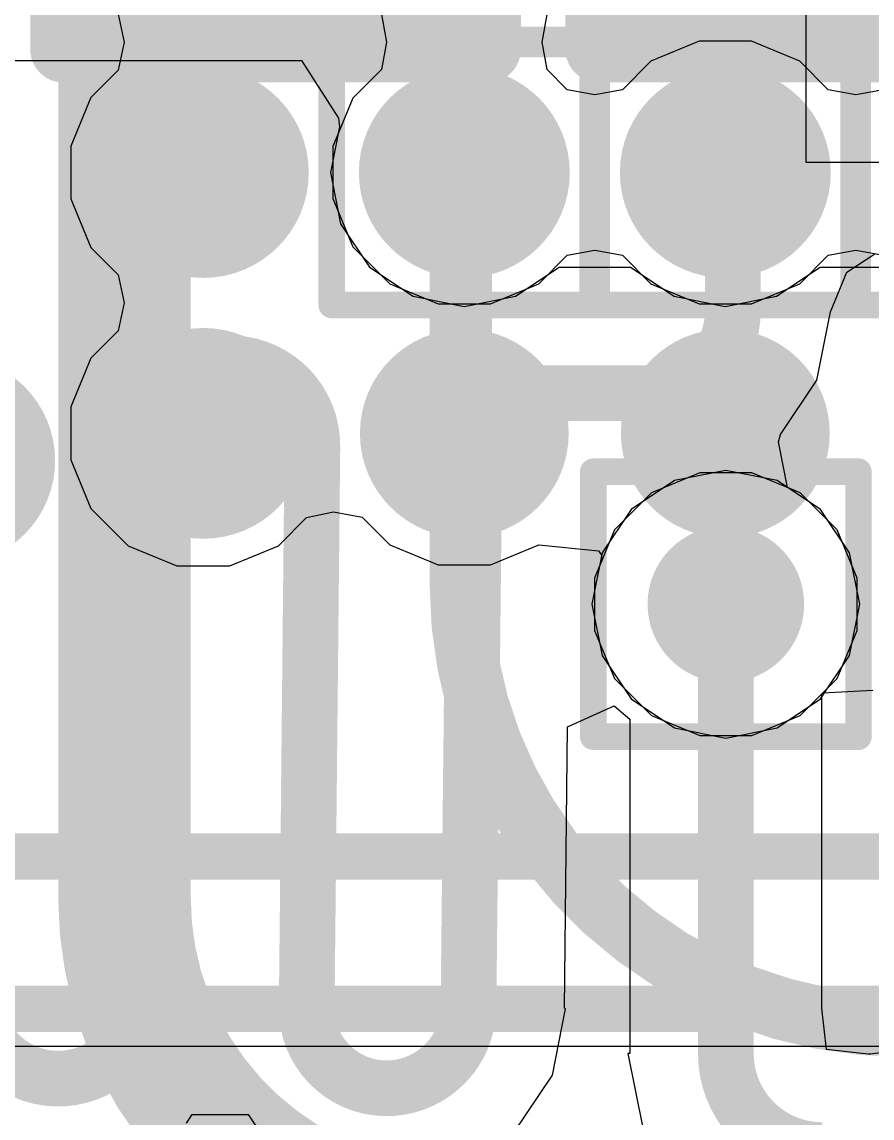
# Model space of a CAD drawing. Header units: inches. Extents: x -6 to 284, y -12 to 154.
# Drawn here: x 53.422 to 55.05, y -9.007 to -6.906 of the extents above; entities that cross this region are included whole.
import ezdxf

# ---------------------------------------------------------------- set-up
doc = ezdxf.new("R2010")
doc.units = ezdxf.units.IN
for name, color, linetype in [('Bottom Layer', 5, 'Continuous'), ('Bottom Overlay', 54, 'Continuous'), ('Bottom Paste', 16, 'Continuous'), ('Bottom Solder', 6, 'Continuous'), ('Drill Drawing', 1, 'Continuous'), ('GND-1', 16, 'Continuous'), ('GND-2', 90, 'Continuous'), ('GND-3', 216, 'Continuous'), ('GND-4', 54, 'Continuous'), ('PWR-1', 156, 'Continuous'), ('PWR-2', 130, 'Continuous'), ('Signal L1', 76, 'Continuous'), ('Signal L2', 6, 'Continuous'), ('Top Layer', 1, 'Continuous'), ('Top Overlay', 2, 'Continuous'), ('Top Paste', 8, 'Continuous'), ('Top Solder', 216, 'Continuous'), ('Via Holes', 16, 'Continuous')]:
    doc.layers.add(name, color=color, linetype=linetype)

# ---------------------------------------------------------------- blocks, each defined once
blk = doc.blocks.new('FBGA_153_11_5_13__B_131')
at = {"layer": 'Bottom Layer'}
h = blk.add_hatch(color=5, dxfattribs=at)
edge = h.paths.add_edge_path()
edge.add_arc((-3.25, -2.75), 0.127, 0, 360)
h = blk.add_hatch(color=5, dxfattribs=at)
edge = h.paths.add_edge_path()
edge.add_arc((-2.75, -2.75), 0.127, 0, 360)
h = blk.add_hatch(color=5, dxfattribs=at)
edge = h.paths.add_edge_path()
edge.add_arc((-2.25, -2.75), 0.127, 0, 360)
h = blk.add_hatch(color=5, dxfattribs=at)
edge = h.paths.add_edge_path()
edge.add_arc((-3.25, -3.25), 0.127, 0, 360)
h = blk.add_hatch(color=5, dxfattribs=at)
edge = h.paths.add_edge_path()
edge.add_arc((-2.75, -3.25), 0.125, 0, 360)
h = blk.add_hatch(color=5, dxfattribs=at)
edge = h.paths.add_edge_path()
edge.add_arc((-2.25, -3.25), 0.125, 0, 360)
at = {"layer": 'Bottom Paste'}
h = blk.add_hatch(color=16, dxfattribs=at)
edge = h.paths.add_edge_path()
edge.add_arc((-3.25, -2.75), 0.127, 0, 360)
h = blk.add_hatch(color=16, dxfattribs=at)
edge = h.paths.add_edge_path()
edge.add_arc((-2.75, -2.75), 0.127, 0, 360)
h = blk.add_hatch(color=16, dxfattribs=at)
edge = h.paths.add_edge_path()
edge.add_arc((-2.25, -2.75), 0.127, 0, 360)
h = blk.add_hatch(color=16, dxfattribs=at)
edge = h.paths.add_edge_path()
edge.add_arc((-3.25, -3.25), 0.127, 0, 360)
h = blk.add_hatch(color=16, dxfattribs=at)
edge = h.paths.add_edge_path()
edge.add_arc((-2.75, -3.25), 0.125, 0, 360)
h = blk.add_hatch(color=16, dxfattribs=at)
edge = h.paths.add_edge_path()
edge.add_arc((-2.25, -3.25), 0.125, 0, 360)
at = {"layer": 'Bottom Solder'}
h = blk.add_hatch(color=6, dxfattribs=at)
edge = h.paths.add_edge_path()
edge.add_arc((-3.25, -2.75), 0.202, 0, 360)
h = blk.add_hatch(color=6, dxfattribs=at)
edge = h.paths.add_edge_path()
edge.add_arc((-2.75, -2.75), 0.202, 0, 360)
h = blk.add_hatch(color=6, dxfattribs=at)
edge = h.paths.add_edge_path()
edge.add_arc((-2.25, -2.75), 0.202, 0, 360)
h = blk.add_hatch(color=6, dxfattribs=at)
edge = h.paths.add_edge_path()
edge.add_arc((-3.25, -3.25), 0.202, 0, 360)
h = blk.add_hatch(color=6, dxfattribs=at)
edge = h.paths.add_edge_path()
edge.add_arc((-2.75, -3.25), 0.2, 0, 360)
h = blk.add_hatch(color=6, dxfattribs=at)
edge = h.paths.add_edge_path()
edge.add_arc((-2.25, -3.25), 0.2, 0, 360)
at = {"layer": 'Bottom Overlay'}
for points in [[(-3.6338, -3.302, 0.2, 0.2, 1), (-3.8338, -3.302, 0.2, 0.2, 1)], [(-3.6838, -3.302, 0.1, 0.1, 1), (-3.5838, -3.302, 0.1, 0.1, 1)]]:
    blk.add_lwpolyline(points, format="xyseb", close=True, dxfattribs=at)
blk = doc.blocks.new('C___0402_273')
at = {"layer": 'Top Layer'}
for points in [[(-0.6985, -0.3175), (-0.6985, 0.3175), (-0.2413, 0.3175), (-0.2413, -0.3175)], [(0.2413, -0.3175), (0.2413, 0.3175), (0.6985, 0.3175), (0.6985, -0.3175)]]:
    blk.add_hatch(color=1, dxfattribs=at).paths.add_polyline_path(points)
at = {"layer": 'Top Paste'}
for points in [[(-0.6985, -0.3175), (-0.6985, 0.3175), (-0.2413, 0.3175), (-0.2413, -0.3175)], [(0.2413, -0.3175), (0.2413, 0.3175), (0.6985, 0.3175), (0.6985, -0.3175)]]:
    blk.add_hatch(color=8, dxfattribs=at).paths.add_polyline_path(points)
at = {"layer": 'Top Solder'}
for points in [[(-0.7585, -0.3775), (-0.7585, 0.3775), (-0.1813, 0.3775), (-0.1813, -0.3775)], [(0.1813, -0.3775), (0.1813, 0.3775), (0.7585, 0.3775), (0.7585, -0.3775)]]:
    blk.add_hatch(color=216, dxfattribs=at).paths.add_polyline_path(points)
at = {"layer": 'Top Overlay'}
for points in [[(-0.7874, -0.4064, 0.127, 0.127, 0), (-0.7874, 0.4064, 0.127, 0.127, 0)], [(-0.2794, 0.4064, 0.127, 0.127, 0), (-0.7874, 0.4064, 0.127, 0.127, 0)], [(0.7874, 0.4064, 0.127, 0.127, 0), (0.2794, 0.4064, 0.127, 0.127, 0)], [(0.7874, -0.4064, 0.127, 0.127, 0), (0.7874, 0.4064, 0.127, 0.127, 0)], [(-0.2794, -0.4064, 0.127, 0.127, 0), (-0.7874, -0.4064, 0.127, 0.127, 0)], [(0.7874, -0.4064, 0.127, 0.127, 0), (0.2794, -0.4064, 0.127, 0.127, 0)]]:
    blk.add_lwpolyline(points, format="xyseb", dxfattribs=at)
for points in [[(-0.8191, 0.4064, 0.0635, 0.0635, 1), (-0.7556, 0.4064, 0.0635, 0.0635, 1)], [(-0.8191, 0.4064, 0.0635, 0.0635, 1), (-0.7556, 0.4064, 0.0635, 0.0635, 1)], [(-0.3111, 0.4064, 0.0635, 0.0635, 1), (-0.2477, 0.4064, 0.0635, 0.0635, 1)], [(0.2477, 0.4064, 0.0635, 0.0635, 1), (0.3111, 0.4064, 0.0635, 0.0635, 1)], [(0.7556, 0.4064, 0.0635, 0.0635, 1), (0.8191, 0.4064, 0.0635, 0.0635, 1)], [(0.7556, 0.4064, 0.0635, 0.0635, 1), (0.8191, 0.4064, 0.0635, 0.0635, 1)], [(-0.8191, -0.4064, 0.0635, 0.0635, 1), (-0.7556, -0.4064, 0.0635, 0.0635, 1)], [(-0.8191, -0.4064, 0.0635, 0.0635, 1), (-0.7556, -0.4064, 0.0635, 0.0635, 1)], [(-0.3111, -0.4064, 0.0635, 0.0635, 1), (-0.2477, -0.4064, 0.0635, 0.0635, 1)], [(0.2477, -0.4064, 0.0635, 0.0635, 1), (0.3111, -0.4064, 0.0635, 0.0635, 1)], [(0.7556, -0.4064, 0.0635, 0.0635, 1), (0.8191, -0.4064, 0.0635, 0.0635, 1)], [(0.7556, -0.4064, 0.0635, 0.0635, 1), (0.8191, -0.4064, 0.0635, 0.0635, 1)]]:
    blk.add_lwpolyline(points, format="xyseb", close=True, dxfattribs=at)
blk = doc.blocks.new('C___0402_327')
at = {"layer": 'Top Layer'}
for points in [[(-0.6985, -0.3175), (-0.6985, 0.3175), (-0.2413, 0.3175), (-0.2413, -0.3175)], [(0.2413, -0.3175), (0.2413, 0.3175), (0.6985, 0.3175), (0.6985, -0.3175)]]:
    blk.add_hatch(color=1, dxfattribs=at).paths.add_polyline_path(points)
at = {"layer": 'Top Paste'}
for points in [[(-0.6985, -0.3175), (-0.6985, 0.3175), (-0.2413, 0.3175), (-0.2413, -0.3175)], [(0.2413, -0.3175), (0.2413, 0.3175), (0.6985, 0.3175), (0.6985, -0.3175)]]:
    blk.add_hatch(color=8, dxfattribs=at).paths.add_polyline_path(points)
at = {"layer": 'Top Solder'}
for points in [[(-0.7585, -0.3775), (-0.7585, 0.3775), (-0.1813, 0.3775), (-0.1813, -0.3775)], [(0.1813, -0.3775), (0.1813, 0.3775), (0.7585, 0.3775), (0.7585, -0.3775)]]:
    blk.add_hatch(color=216, dxfattribs=at).paths.add_polyline_path(points)
at = {"layer": 'Top Overlay'}
for points in [[(-0.7874, 0.4064, 0.127, 0.127, 0), (-0.2794, 0.4064, 0.127, 0.127, 0)], [(-0.7874, 0.4064, 0.127, 0.127, 0), (-0.7874, -0.4064, 0.127, 0.127, 0)], [(0.2794, 0.4064, 0.127, 0.127, 0), (0.7874, 0.4064, 0.127, 0.127, 0)], [(0.7874, 0.4064, 0.127, 0.127, 0), (0.7874, -0.4064, 0.127, 0.127, 0)], [(-0.7874, -0.4064, 0.127, 0.127, 0), (-0.2794, -0.4064, 0.127, 0.127, 0)], [(0.2794, -0.4064, 0.127, 0.127, 0), (0.7874, -0.4064, 0.127, 0.127, 0)]]:
    blk.add_lwpolyline(points, format="xyseb", dxfattribs=at)
for points in [[(-0.8191, 0.4064, 0.0635, 0.0635, 1), (-0.7556, 0.4064, 0.0635, 0.0635, 1)], [(-0.8191, 0.4064, 0.0635, 0.0635, 1), (-0.7556, 0.4064, 0.0635, 0.0635, 1)], [(-0.3111, 0.4064, 0.0635, 0.0635, 1), (-0.2477, 0.4064, 0.0635, 0.0635, 1)], [(0.2477, 0.4064, 0.0635, 0.0635, 1), (0.3111, 0.4064, 0.0635, 0.0635, 1)], [(0.7556, 0.4064, 0.0635, 0.0635, 1), (0.8191, 0.4064, 0.0635, 0.0635, 1)], [(0.7556, 0.4064, 0.0635, 0.0635, 1), (0.8191, 0.4064, 0.0635, 0.0635, 1)], [(-0.8191, -0.4064, 0.0635, 0.0635, 1), (-0.7556, -0.4064, 0.0635, 0.0635, 1)], [(-0.8191, -0.4064, 0.0635, 0.0635, 1), (-0.7556, -0.4064, 0.0635, 0.0635, 1)], [(-0.3111, -0.4064, 0.0635, 0.0635, 1), (-0.2477, -0.4064, 0.0635, 0.0635, 1)], [(0.2477, -0.4064, 0.0635, 0.0635, 1), (0.3111, -0.4064, 0.0635, 0.0635, 1)], [(0.7556, -0.4064, 0.0635, 0.0635, 1), (0.8191, -0.4064, 0.0635, 0.0635, 1)], [(0.7556, -0.4064, 0.0635, 0.0635, 1), (0.8191, -0.4064, 0.0635, 0.0635, 1)]]:
    blk.add_lwpolyline(points, format="xyseb", close=True, dxfattribs=at)

msp = doc.modelspace()

# ---------------------------------------------------------------- hatches: boundary and pattern name
at = {"layer": 'Bottom Layer'}
h = msp.add_hatch(color=5, dxfattribs=at)
edge = h.paths.add_edge_path()
edge.add_arc((54.2693, -7.1944), 0.15, 0, 360)
h = msp.add_hatch(color=5, dxfattribs=at)
edge = h.paths.add_edge_path()
edge.add_arc((54.7693, -7.1944), 0.15, 0, 360)
h = msp.add_hatch(color=5, dxfattribs=at)
edge = h.paths.add_edge_path()
edge.add_arc((54.7703, -8.0219), 0.15, 0, 360)
at = {"layer": 'GND-1'}
h = msp.add_hatch(color=16, dxfattribs=at)
edge = h.paths.add_edge_path()
edge.add_arc((54.2693, -7.1944), 0.15, 0, 360)
h = msp.add_hatch(color=16, dxfattribs=at)
edge = h.paths.add_edge_path()
edge.add_arc((54.7693, -7.1944), 0.15, 0, 360)
h = msp.add_hatch(color=16, dxfattribs=at)
edge = h.paths.add_edge_path()
edge.add_arc((54.7703, -8.0219), 0.15, 0, 360)
at = {"layer": 'GND-2'}
h = msp.add_hatch(color=90, dxfattribs=at)
edge = h.paths.add_edge_path()
edge.add_arc((54.2693, -7.1944), 0.15, 0, 360)
h = msp.add_hatch(color=90, dxfattribs=at)
edge = h.paths.add_edge_path()
edge.add_arc((54.7693, -7.1944), 0.15, 0, 360)
h = msp.add_hatch(color=90, dxfattribs=at)
edge = h.paths.add_edge_path()
edge.add_arc((54.7703, -8.0219), 0.15, 0, 360)
at = {"layer": 'GND-3'}
h = msp.add_hatch(color=216, dxfattribs=at)
edge = h.paths.add_edge_path()
edge.add_arc((54.2693, -7.1944), 0.15, 0, 360)
h = msp.add_hatch(color=216, dxfattribs=at)
edge = h.paths.add_edge_path()
edge.add_arc((54.7693, -7.1944), 0.15, 0, 360)
h = msp.add_hatch(color=216, dxfattribs=at)
edge = h.paths.add_edge_path()
edge.add_arc((54.7703, -8.0219), 0.15, 0, 360)
at = {"layer": 'GND-4'}
h = msp.add_hatch(color=54, dxfattribs=at)
edge = h.paths.add_edge_path()
edge.add_arc((54.2693, -7.1944), 0.15, 0, 360)
h = msp.add_hatch(color=54, dxfattribs=at)
edge = h.paths.add_edge_path()
edge.add_arc((54.7693, -7.1944), 0.15, 0, 360)
h = msp.add_hatch(color=54, dxfattribs=at)
edge = h.paths.add_edge_path()
edge.add_arc((54.7703, -8.0219), 0.15, 0, 360)
at = {"layer": 'PWR-1'}
h = msp.add_hatch(color=156, dxfattribs=at)
edge = h.paths.add_edge_path()
edge.add_arc((54.2693, -7.1944), 0.15, 0, 360)
h = msp.add_hatch(color=156, dxfattribs=at)
edge = h.paths.add_edge_path()
edge.add_arc((54.7693, -7.1944), 0.15, 0, 360)
h = msp.add_hatch(color=156, dxfattribs=at)
edge = h.paths.add_edge_path()
edge.add_arc((54.7703, -8.0219), 0.15, 0, 360)
at = {"layer": 'PWR-2'}
h = msp.add_hatch(color=130, dxfattribs=at)
edge = h.paths.add_edge_path()
edge.add_arc((54.2693, -7.1944), 0.15, 0, 360)
h = msp.add_hatch(color=130, dxfattribs=at)
edge = h.paths.add_edge_path()
edge.add_arc((54.7693, -7.1944), 0.15, 0, 360)
h = msp.add_hatch(color=130, dxfattribs=at)
edge = h.paths.add_edge_path()
edge.add_arc((54.7703, -8.0219), 0.15, 0, 360)
at = {"layer": 'Signal L1'}
h = msp.add_hatch(color=76, dxfattribs=at)
edge = h.paths.add_edge_path()
edge.add_arc((54.2693, -7.1944), 0.15, 0, 360)
h = msp.add_hatch(color=76, dxfattribs=at)
edge = h.paths.add_edge_path()
edge.add_arc((54.7693, -7.1944), 0.15, 0, 360)
h = msp.add_hatch(color=76, dxfattribs=at)
edge = h.paths.add_edge_path()
edge.add_arc((54.7703, -8.0219), 0.15, 0, 360)
at = {"layer": 'Signal L2'}
h = msp.add_hatch(color=6, dxfattribs=at)
edge = h.paths.add_edge_path()
edge.add_arc((54.2693, -7.1944), 0.15, 0, 360)
h = msp.add_hatch(color=6, dxfattribs=at)
edge = h.paths.add_edge_path()
edge.add_arc((54.7693, -7.1944), 0.15, 0, 360)
h = msp.add_hatch(color=6, dxfattribs=at)
edge = h.paths.add_edge_path()
edge.add_arc((54.7703, -8.0219), 0.15, 0, 360)
at = {"layer": 'Top Layer'}
h = msp.add_hatch(color=1, dxfattribs=at)
edge = h.paths.add_edge_path()
edge.add_arc((54.2693, -7.1944), 0.15, 0, 360)
h = msp.add_hatch(color=1, dxfattribs=at)
edge = h.paths.add_edge_path()
edge.add_arc((54.7693, -7.1944), 0.15, 0, 360)
h = msp.add_hatch(color=1, dxfattribs=at)
edge = h.paths.add_edge_path()
edge.add_arc((54.7703, -8.0219), 0.15, 0, 360)
at = {"layer": 'Via Holes'}
h = msp.add_hatch(color=7, dxfattribs=at)
edge = h.paths.add_edge_path()
edge.add_arc((54.2693, -7.1944), 0.075, 0, 360)
h = msp.add_hatch(color=7, dxfattribs=at)
edge = h.paths.add_edge_path()
edge.add_arc((54.7693, -7.1944), 0.075, 0, 360)
h = msp.add_hatch(color=7, dxfattribs=at)
edge = h.paths.add_edge_path()
edge.add_arc((54.7703, -8.0219), 0.075, 0, 360)

# ---------------------------------------------------------------- linework, layer by layer
at = {"layer": 'Bottom Layer'}
for p, q in [((54.9238, -1.3044), (54.9238, -7.1748)), ((53.6064, -6.8907), (53.6179, -6.9444)), ((53.6179, -6.9444), (53.6064, -6.998)), ((53.6064, -6.998), (53.5539, -7.0505)), ((53.5539, -7.0505), (53.5153, -7.1438)), ((53.5153, -7.1438), (53.5153, -7.2449)), ((54.9238, -7.1748), (61.5168, -7.1748)), ((53.5153, -7.2449), (53.5539, -7.3382)), ((53.5539, -7.3382), (53.6064, -7.3907)), ((53.6064, -7.3907), (53.6179, -7.4444)), ((53.6179, -7.4444), (53.6064, -7.498)), ((53.6064, -7.498), (53.5539, -7.5505)), ((53.5539, -7.5505), (53.5153, -7.6438)), ((53.5153, -7.6438), (53.5153, -7.7449)), ((53.5153, -7.7449), (53.5539, -7.8382)), ((53.5539, -7.8382), (53.6254, -7.9097)), ((53.9132, -7.9097), (53.9671, -7.8557)), ((53.9671, -7.8557), (54.019, -7.8448)), ((54.019, -7.8448), (54.0738, -7.8553)), ((54.0738, -7.8553), (54.1265, -7.908)), ((53.6254, -7.9097), (53.7188, -7.9484)), ((53.8198, -7.9484), (53.9132, -7.9097)), ((54.1265, -7.908), (54.2192, -7.9464)), ((54.3194, -7.9464), (54.412, -7.908)), ((54.412, -7.908), (54.5261, -7.9196)), ((54.5261, -7.9196), (54.5316, -7.9265)), ((54.5332, -7.9369), (54.5187, -7.9719)), ((54.5316, -7.9265), (54.5332, -7.9369)), ((53.7188, -7.9484), (53.8198, -7.9484)), ((54.2192, -7.9464), (54.3194, -7.9464)), ((54.5187, -7.9719), (54.5187, -8.072)), ((54.5187, -8.072), (54.557, -8.1644)), ((54.557, -8.1644), (54.6278, -8.2352)), ((54.9128, -8.2352), (54.9564, -8.1917)), ((54.9564, -8.1917), (55.0517, -8.1864)), ((54.6278, -8.2352), (54.7203, -8.2735)), ((54.8204, -8.2735), (54.9128, -8.2352)), ((54.7203, -8.2735), (54.8204, -8.2735))]:
    msp.add_line(p, q, dxfattribs=at)
for points in [[(54.7693, -7.6945, 0.1067, 0.1067, 0), (54.7698, -7.695, 0.1067, 0.1067, 0)], [(54.7698, -8.0214, 0.1067, 0.1067, 0), (54.7698, -7.695, 0.1067, 0.1067, 0)], [(54.7698, -8.0214, 0.1067, 0.1067, 0), (54.7703, -8.0219, 0.1067, 0.1067, 0)]]:
    msp.add_lwpolyline(points, format="xyseb", dxfattribs=at)
for points in [[(54.7426, -7.6945, 0.0533, 0.0533, 1), (54.7959, -7.6945, 0.0533, 0.0533, 1)], [(54.7431, -7.695, 0.0533, 0.0533, 1), (54.7965, -7.695, 0.0533, 0.0533, 1)], [(54.7431, -7.695, 0.0533, 0.0533, 1), (54.7965, -7.695, 0.0533, 0.0533, 1)], [(54.7431, -8.0214, 0.0533, 0.0533, 1), (54.7965, -8.0214, 0.0533, 0.0533, 1)], [(54.7431, -8.0214, 0.0533, 0.0533, 1), (54.7965, -8.0214, 0.0533, 0.0533, 1)], [(54.7436, -8.0219, 0.0533, 0.0533, 1), (54.797, -8.0219, 0.0533, 0.0533, 1)]]:
    msp.add_lwpolyline(points, format="xyseb", close=True, dxfattribs=at)
at = {"layer": 'Drill Drawing'}
for points in [[(54.0153, -6.9484, 0.0508, 0.0508, 0), (54.0153, -6.4404, 0.0508, 0.0508, 0)], [(54.5233, -6.9484, 0.0508, 0.0508, 0), (54.5233, -6.4404, 0.0508, 0.0508, 0)], [(55.0153, -6.9484, 0.0508, 0.0508, 0), (55.0153, -6.4404, 0.0508, 0.0508, 0)], [(54.0153, -6.9404, 0.0508, 0.0508, 0), (54.5233, -6.9404, 0.0508, 0.0508, 0)], [(54.0153, -7.4484, 0.0508, 0.0508, 0), (54.0153, -6.9404, 0.0508, 0.0508, 0)], [(54.0153, -6.9484, 0.0508, 0.0508, 0), (54.5233, -6.9484, 0.0508, 0.0508, 0)], [(54.5153, -6.9404, 0.0508, 0.0508, 0), (55.0233, -6.9404, 0.0508, 0.0508, 0)], [(54.5153, -7.4484, 0.0508, 0.0508, 0), (54.5153, -6.9404, 0.0508, 0.0508, 0)], [(54.5233, -7.4484, 0.0508, 0.0508, 0), (54.5233, -6.9404, 0.0508, 0.0508, 0)], [(55.0153, -6.9404, 0.0508, 0.0508, 0), (55.5233, -6.9404, 0.0508, 0.0508, 0)], [(55.0153, -7.4484, 0.0508, 0.0508, 0), (55.0153, -6.9404, 0.0508, 0.0508, 0)], [(55.0153, -6.9484, 0.0508, 0.0508, 0), (55.5233, -6.9484, 0.0508, 0.0508, 0)], [(55.0233, -7.4484, 0.0508, 0.0508, 0), (55.0233, -6.9404, 0.0508, 0.0508, 0)], [(54.0153, -7.4484, 0.0508, 0.0508, 0), (54.5233, -7.4484, 0.0508, 0.0508, 0)], [(54.5153, -7.4484, 0.0508, 0.0508, 0), (55.0233, -7.4484, 0.0508, 0.0508, 0)], [(55.0153, -7.4484, 0.0508, 0.0508, 0), (55.5233, -7.4484, 0.0508, 0.0508, 0)], [(54.5163, -7.7679, 0.0508, 0.0508, 0), (55.0243, -7.7679, 0.0508, 0.0508, 0)], [(54.5163, -8.2759, 0.0508, 0.0508, 0), (54.5163, -7.7679, 0.0508, 0.0508, 0)], [(55.0243, -8.2759, 0.0508, 0.0508, 0), (55.0243, -7.7679, 0.0508, 0.0508, 0)], [(54.5163, -8.2759, 0.0508, 0.0508, 0), (55.0243, -8.2759, 0.0508, 0.0508, 0)]]:
    msp.add_lwpolyline(points, format="xyseb", dxfattribs=at)
for points in [[(54.0026, -6.9404, 0.0254, 0.0254, 1), (54.028, -6.9404, 0.0254, 0.0254, 1)], [(54.0026, -6.9404, 0.0254, 0.0254, 1), (54.028, -6.9404, 0.0254, 0.0254, 1)], [(54.0026, -6.9484, 0.0254, 0.0254, 1), (54.028, -6.9484, 0.0254, 0.0254, 1)], [(54.0026, -6.9484, 0.0254, 0.0254, 1), (54.028, -6.9484, 0.0254, 0.0254, 1)], [(54.5026, -6.9404, 0.0254, 0.0254, 1), (54.528, -6.9404, 0.0254, 0.0254, 1)], [(54.5026, -6.9404, 0.0254, 0.0254, 1), (54.528, -6.9404, 0.0254, 0.0254, 1)], [(54.5106, -6.9404, 0.0254, 0.0254, 1), (54.536, -6.9404, 0.0254, 0.0254, 1)], [(54.5106, -6.9404, 0.0254, 0.0254, 1), (54.536, -6.9404, 0.0254, 0.0254, 1)], [(54.5106, -6.9484, 0.0254, 0.0254, 1), (54.536, -6.9484, 0.0254, 0.0254, 1)], [(54.5106, -6.9484, 0.0254, 0.0254, 1), (54.536, -6.9484, 0.0254, 0.0254, 1)], [(55.0026, -6.9404, 0.0254, 0.0254, 1), (55.028, -6.9404, 0.0254, 0.0254, 1)], [(55.0026, -6.9404, 0.0254, 0.0254, 1), (55.028, -6.9404, 0.0254, 0.0254, 1)], [(55.0026, -6.9484, 0.0254, 0.0254, 1), (55.028, -6.9484, 0.0254, 0.0254, 1)], [(55.0026, -6.9484, 0.0254, 0.0254, 1), (55.028, -6.9484, 0.0254, 0.0254, 1)], [(55.0106, -6.9404, 0.0254, 0.0254, 1), (55.036, -6.9404, 0.0254, 0.0254, 1)], [(55.0106, -6.9404, 0.0254, 0.0254, 1), (55.036, -6.9404, 0.0254, 0.0254, 1)], [(54.0026, -7.4484, 0.0254, 0.0254, 1), (54.028, -7.4484, 0.0254, 0.0254, 1)], [(54.0026, -7.4484, 0.0254, 0.0254, 1), (54.028, -7.4484, 0.0254, 0.0254, 1)], [(54.5026, -7.4484, 0.0254, 0.0254, 1), (54.528, -7.4484, 0.0254, 0.0254, 1)], [(54.5026, -7.4484, 0.0254, 0.0254, 1), (54.528, -7.4484, 0.0254, 0.0254, 1)], [(54.5106, -7.4484, 0.0254, 0.0254, 1), (54.536, -7.4484, 0.0254, 0.0254, 1)], [(54.5106, -7.4484, 0.0254, 0.0254, 1), (54.536, -7.4484, 0.0254, 0.0254, 1)], [(55.0026, -7.4484, 0.0254, 0.0254, 1), (55.028, -7.4484, 0.0254, 0.0254, 1)], [(55.0026, -7.4484, 0.0254, 0.0254, 1), (55.028, -7.4484, 0.0254, 0.0254, 1)], [(55.0106, -7.4484, 0.0254, 0.0254, 1), (55.036, -7.4484, 0.0254, 0.0254, 1)], [(55.0106, -7.4484, 0.0254, 0.0254, 1), (55.036, -7.4484, 0.0254, 0.0254, 1)], [(54.5036, -7.7679, 0.0254, 0.0254, 1), (54.529, -7.7679, 0.0254, 0.0254, 1)], [(54.5036, -7.7679, 0.0254, 0.0254, 1), (54.529, -7.7679, 0.0254, 0.0254, 1)], [(55.0116, -7.7679, 0.0254, 0.0254, 1), (55.037, -7.7679, 0.0254, 0.0254, 1)], [(55.0116, -7.7679, 0.0254, 0.0254, 1), (55.037, -7.7679, 0.0254, 0.0254, 1)], [(54.5036, -8.2759, 0.0254, 0.0254, 1), (54.529, -8.2759, 0.0254, 0.0254, 1)], [(54.5036, -8.2759, 0.0254, 0.0254, 1), (54.529, -8.2759, 0.0254, 0.0254, 1)], [(55.0116, -8.2759, 0.0254, 0.0254, 1), (55.037, -8.2759, 0.0254, 0.0254, 1)], [(55.0116, -8.2759, 0.0254, 0.0254, 1), (55.037, -8.2759, 0.0254, 0.0254, 1)]]:
    msp.add_lwpolyline(points, format="xyseb", close=True, dxfattribs=at)
at = {"layer": 'GND-1'}
for p, q in [((54.1106, -6.8915), (54.1201, -6.9444)), ((54.4184, -6.9444), (54.4279, -6.8915)), ((54.1201, -6.9444), (54.1106, -6.9972)), ((54.4279, -6.9972), (54.4184, -6.9444)), ((54.7192, -6.9428), (54.6268, -6.9811)), ((54.8193, -6.9428), (54.7192, -6.9428)), ((54.9118, -6.9811), (54.8193, -6.9428)), ((54.1106, -6.9972), (54.056, -7.0518)), ((54.4664, -7.0357), (54.4279, -6.9972)), ((54.6268, -6.9811), (54.5721, -7.0357)), ((54.9664, -7.0357), (54.9118, -6.9811)), ((54.5193, -7.0452), (54.4664, -7.0357)), ((54.5721, -7.0357), (54.5193, -7.0452)), ((55.0193, -7.0452), (54.9664, -7.0357)), ((55.0721, -7.0357), (55.0193, -7.0452)), ((54.056, -7.0518), (54.0177, -7.1443)), ((54.0177, -7.1443), (54.0177, -7.2444)), ((54.0177, -7.2444), (54.056, -7.3369)), ((54.056, -7.3369), (54.1268, -7.4077)), ((54.4118, -7.4077), (54.4664, -7.353)), ((54.4664, -7.353), (54.5193, -7.3435)), ((54.5193, -7.3435), (54.5721, -7.353)), ((54.5721, -7.353), (54.6268, -7.4077)), ((54.9118, -7.4077), (54.9664, -7.353)), ((54.9664, -7.353), (55.0193, -7.3435)), ((55.0193, -7.3435), (55.0721, -7.353)), ((54.1268, -7.4077), (54.2192, -7.446)), ((54.3193, -7.446), (54.4118, -7.4077)), ((54.6268, -7.4077), (54.7192, -7.446)), ((54.8193, -7.446), (54.9118, -7.4077)), ((54.2192, -7.446), (54.3193, -7.446)), ((54.7192, -7.446), (54.8193, -7.446)), ((54.7203, -7.7703), (54.6278, -7.8086)), ((54.8204, -7.7703), (54.7203, -7.7703)), ((54.9128, -7.8086), (54.8204, -7.7703)), ((54.6278, -7.8086), (54.557, -7.8794)), ((54.9836, -7.8794), (54.9128, -7.8086)), ((54.557, -7.8794), (54.5187, -7.9719)), ((55.0219, -7.9719), (54.9836, -7.8794)), ((54.5187, -7.9719), (54.5187, -8.072)), ((55.0219, -8.072), (55.0219, -7.9719)), ((54.5187, -8.072), (54.557, -8.1644)), ((54.9836, -8.1644), (55.0219, -8.072)), ((54.557, -8.1644), (54.6278, -8.2352)), ((54.9128, -8.2352), (54.9836, -8.1644)), ((54.6278, -8.2352), (54.7203, -8.2735)), ((54.8204, -8.2735), (54.9128, -8.2352)), ((54.7203, -8.2735), (54.8204, -8.2735))]:
    msp.add_line(p, q, dxfattribs=at)
at = {"layer": 'GND-2'}
for p, q in [((54.1106, -6.8915), (54.1201, -6.9444)), ((54.4184, -6.9444), (54.4279, -6.8915)), ((54.1201, -6.9444), (54.1106, -6.9972)), ((54.4279, -6.9972), (54.4184, -6.9444)), ((54.7192, -6.9428), (54.6268, -6.9811)), ((54.8193, -6.9428), (54.7192, -6.9428)), ((54.9118, -6.9811), (54.8193, -6.9428)), ((54.1106, -6.9972), (54.056, -7.0518)), ((54.4664, -7.0357), (54.4279, -6.9972)), ((54.6268, -6.9811), (54.5721, -7.0357)), ((54.9664, -7.0357), (54.9118, -6.9811)), ((54.5193, -7.0452), (54.4664, -7.0357)), ((54.5721, -7.0357), (54.5193, -7.0452)), ((55.0193, -7.0452), (54.9664, -7.0357)), ((55.0721, -7.0357), (55.0193, -7.0452)), ((54.056, -7.0518), (54.0177, -7.1443)), ((54.0177, -7.1443), (54.0177, -7.2444)), ((54.0177, -7.2444), (54.056, -7.3369)), ((54.056, -7.3369), (54.1268, -7.4077)), ((54.4118, -7.4077), (54.4664, -7.353)), ((54.4664, -7.353), (54.5193, -7.3435)), ((54.5193, -7.3435), (54.5721, -7.353)), ((54.5721, -7.353), (54.6268, -7.4077)), ((54.9118, -7.4077), (54.9664, -7.353)), ((54.9664, -7.353), (55.0193, -7.3435)), ((55.0193, -7.3435), (55.0721, -7.353)), ((54.1268, -7.4077), (54.2192, -7.446)), ((54.3193, -7.446), (54.4118, -7.4077)), ((54.6268, -7.4077), (54.7192, -7.446)), ((54.8193, -7.446), (54.9118, -7.4077)), ((54.2192, -7.446), (54.3193, -7.446)), ((54.7192, -7.446), (54.8193, -7.446)), ((54.7203, -7.7703), (54.6278, -7.8086)), ((54.8204, -7.7703), (54.7203, -7.7703)), ((54.9128, -7.8086), (54.8204, -7.7703)), ((54.6278, -7.8086), (54.557, -7.8794)), ((54.9836, -7.8794), (54.9128, -7.8086)), ((54.557, -7.8794), (54.5187, -7.9719)), ((55.0219, -7.9719), (54.9836, -7.8794)), ((54.5187, -7.9719), (54.5187, -8.072)), ((55.0219, -8.072), (55.0219, -7.9719)), ((54.5187, -8.072), (54.557, -8.1644)), ((54.9836, -8.1644), (55.0219, -8.072)), ((54.557, -8.1644), (54.6278, -8.2352)), ((54.9128, -8.2352), (54.9836, -8.1644)), ((54.6278, -8.2352), (54.7203, -8.2735)), ((54.8204, -8.2735), (54.9128, -8.2352)), ((54.7203, -8.2735), (54.8204, -8.2735))]:
    msp.add_line(p, q, dxfattribs=at)
at = {"layer": 'GND-3'}
for p, q in [((54.1106, -6.8915), (54.1201, -6.9444)), ((54.4184, -6.9444), (54.4279, -6.8915)), ((54.1201, -6.9444), (54.1106, -6.9972)), ((54.4279, -6.9972), (54.4184, -6.9444)), ((54.7192, -6.9428), (54.6268, -6.9811)), ((54.8193, -6.9428), (54.7192, -6.9428)), ((54.9118, -6.9811), (54.8193, -6.9428)), ((54.1106, -6.9972), (54.056, -7.0518)), ((54.4664, -7.0357), (54.4279, -6.9972)), ((54.6268, -6.9811), (54.5721, -7.0357)), ((54.9664, -7.0357), (54.9118, -6.9811)), ((54.5193, -7.0452), (54.4664, -7.0357)), ((54.5721, -7.0357), (54.5193, -7.0452)), ((55.0193, -7.0452), (54.9664, -7.0357)), ((55.0721, -7.0357), (55.0193, -7.0452)), ((54.056, -7.0518), (54.0177, -7.1443)), ((54.0177, -7.1443), (54.0177, -7.2444)), ((54.0177, -7.2444), (54.056, -7.3369)), ((54.056, -7.3369), (54.1268, -7.4077)), ((54.4118, -7.4077), (54.4664, -7.353)), ((54.4664, -7.353), (54.5193, -7.3435)), ((54.5193, -7.3435), (54.5721, -7.353)), ((54.5721, -7.353), (54.6268, -7.4077)), ((54.9118, -7.4077), (54.9664, -7.353)), ((54.9664, -7.353), (55.0193, -7.3435)), ((55.0193, -7.3435), (55.0721, -7.353)), ((54.1268, -7.4077), (54.2192, -7.446)), ((54.3193, -7.446), (54.4118, -7.4077)), ((54.6268, -7.4077), (54.7192, -7.446)), ((54.8193, -7.446), (54.9118, -7.4077)), ((54.2192, -7.446), (54.3193, -7.446)), ((54.7192, -7.446), (54.8193, -7.446)), ((54.7203, -7.7703), (54.6278, -7.8086)), ((54.8204, -7.7703), (54.7203, -7.7703)), ((54.9128, -7.8086), (54.8204, -7.7703)), ((54.6278, -7.8086), (54.557, -7.8794)), ((54.9836, -7.8794), (54.9128, -7.8086)), ((54.557, -7.8794), (54.5187, -7.9719)), ((55.0219, -7.9719), (54.9836, -7.8794)), ((54.5187, -7.9719), (54.5187, -8.072)), ((55.0219, -8.072), (55.0219, -7.9719)), ((54.5187, -8.072), (54.557, -8.1644)), ((54.9836, -8.1644), (55.0219, -8.072)), ((54.557, -8.1644), (54.6278, -8.2352)), ((54.9128, -8.2352), (54.9836, -8.1644)), ((54.6278, -8.2352), (54.7203, -8.2735)), ((54.8204, -8.2735), (54.9128, -8.2352)), ((54.7203, -8.2735), (54.8204, -8.2735))]:
    msp.add_line(p, q, dxfattribs=at)
at = {"layer": 'GND-4'}
for p, q in [((54.1106, -6.8915), (54.1201, -6.9444)), ((54.4184, -6.9444), (54.4279, -6.8915)), ((54.1201, -6.9444), (54.1106, -6.9972)), ((54.4279, -6.9972), (54.4184, -6.9444)), ((54.7192, -6.9428), (54.6268, -6.9811)), ((54.8193, -6.9428), (54.7192, -6.9428)), ((54.9118, -6.9811), (54.8193, -6.9428)), ((54.1106, -6.9972), (54.056, -7.0518)), ((54.4664, -7.0357), (54.4279, -6.9972)), ((54.6268, -6.9811), (54.5721, -7.0357)), ((54.9664, -7.0357), (54.9118, -6.9811)), ((54.5193, -7.0452), (54.4664, -7.0357)), ((54.5721, -7.0357), (54.5193, -7.0452)), ((55.0193, -7.0452), (54.9664, -7.0357)), ((55.0721, -7.0357), (55.0193, -7.0452)), ((54.056, -7.0518), (54.0177, -7.1443)), ((54.0177, -7.1443), (54.0177, -7.2444)), ((54.0177, -7.2444), (54.056, -7.3369)), ((54.056, -7.3369), (54.1268, -7.4077)), ((54.4118, -7.4077), (54.4664, -7.353)), ((54.4664, -7.353), (54.5193, -7.3435)), ((54.5193, -7.3435), (54.5721, -7.353)), ((54.5721, -7.353), (54.6268, -7.4077)), ((54.9118, -7.4077), (54.9664, -7.353)), ((54.9664, -7.353), (55.0193, -7.3435)), ((55.0193, -7.3435), (55.0721, -7.353)), ((54.1268, -7.4077), (54.2192, -7.446)), ((54.3193, -7.446), (54.4118, -7.4077)), ((54.6268, -7.4077), (54.7192, -7.446)), ((54.8193, -7.446), (54.9118, -7.4077)), ((54.2192, -7.446), (54.3193, -7.446)), ((54.7192, -7.446), (54.8193, -7.446)), ((54.7203, -7.7703), (54.6278, -7.8086)), ((54.8204, -7.7703), (54.7203, -7.7703)), ((54.9128, -7.8086), (54.8204, -7.7703)), ((54.6278, -7.8086), (54.557, -7.8794)), ((54.9836, -7.8794), (54.9128, -7.8086)), ((54.557, -7.8794), (54.5187, -7.9719)), ((55.0219, -7.9719), (54.9836, -7.8794)), ((54.5187, -7.9719), (54.5187, -8.072)), ((55.0219, -8.072), (55.0219, -7.9719)), ((54.5187, -8.072), (54.557, -8.1644)), ((54.9836, -8.1644), (55.0219, -8.072)), ((54.557, -8.1644), (54.6278, -8.2352)), ((54.9128, -8.2352), (54.9836, -8.1644)), ((54.6278, -8.2352), (54.7203, -8.2735)), ((54.8204, -8.2735), (54.9128, -8.2352)), ((54.7203, -8.2735), (54.8204, -8.2735))]:
    msp.add_line(p, q, dxfattribs=at)
at = {"layer": 'PWR-1'}
for p, q in [((46.5535, -6.9798), (53.9573, -6.9798)), ((53.9573, -6.9798), (54.0283, -7.09)), ((54.0283, -7.09), (54.0302, -7.1068)), ((54.0302, -7.1068), (54.0128, -7.1944)), ((54.0128, -7.1944), (54.0323, -7.2925)), ((54.0323, -7.2925), (54.0879, -7.3758)), ((54.0879, -7.3758), (54.1711, -7.4314)), ((54.3675, -7.4314), (54.4507, -7.3758)), ((54.4507, -7.3758), (54.5879, -7.3758)), ((54.5879, -7.3758), (54.6711, -7.4314)), ((54.8674, -7.4314), (54.9507, -7.3758)), ((54.9507, -7.3758), (55.0879, -7.3758)), ((54.1711, -7.4314), (54.2693, -7.4509)), ((54.2693, -7.4509), (54.3675, -7.4314)), ((54.6711, -7.4314), (54.7693, -7.4509)), ((54.7693, -7.4509), (54.8674, -7.4314)), ((54.7703, -7.7654), (54.6721, -7.7849)), ((54.8685, -7.7849), (54.7703, -7.7654)), ((54.6721, -7.7849), (54.5889, -7.8405)), ((54.9517, -7.8405), (54.8685, -7.7849)), ((54.5889, -7.8405), (54.5333, -7.9237)), ((55.0073, -7.9237), (54.9517, -7.8405)), ((54.5333, -7.9237), (54.5138, -8.0219)), ((55.0268, -8.0219), (55.0073, -7.9237)), ((54.5138, -8.0219), (54.5333, -8.1201)), ((55.0073, -8.1201), (55.0268, -8.0219)), ((54.5333, -8.1201), (54.5889, -8.2033)), ((54.9517, -8.2033), (55.0073, -8.1201)), ((54.5889, -8.2033), (54.6721, -8.2589)), ((54.8685, -8.2589), (54.9517, -8.2033)), ((54.6721, -8.2589), (54.7703, -8.2784)), ((54.7703, -8.2784), (54.8685, -8.2589))]:
    msp.add_line(p, q, dxfattribs=at)
at = {"layer": 'PWR-2'}
msp.add_line((48.9229, -8.8689), (61.2031, -8.8689), dxfattribs=at)
at = {"layer": 'Signal L1'}
for points in [[(53.6183, -8.5849, 0.254, 0.254, 0), (53.6183, -6.6987, 0.254, 0.254, 0)], [(54.2625, -7.9818, 0.1194, 0.1194, 0), (54.2625, -7.2011, 0.1194, 0.1194, 0)], [(55.1108, -8.8301, 0.1194, 0.1194, -0.414214), (54.2625, -7.9818, 0.1194, 0.1194, 0)], [(54.2564, -9.223, 0.254, 0.254, -0.414214), (53.6183, -8.5849, 0.254, 0.254, 0)]]:
    msp.add_lwpolyline(points, format="xyseb", dxfattribs=at)
for points in [[(54.2327, -7.2011, 0.0597, 0.0597, 1), (54.2924, -7.2011, 0.0597, 0.0597, 1)], [(54.2327, -7.9818, 0.0597, 0.0597, 1), (54.2924, -7.9818, 0.0597, 0.0597, 1)], [(54.2327, -7.9818, 0.0597, 0.0597, 1), (54.2924, -7.9818, 0.0597, 0.0597, 1)], [(53.5548, -8.5849, 0.127, 0.127, 1), (53.6818, -8.5849, 0.127, 0.127, 1)], [(53.5548, -8.5849, 0.127, 0.127, 1), (53.6818, -8.5849, 0.127, 0.127, 1)]]:
    msp.add_lwpolyline(points, format="xyseb", close=True, dxfattribs=at)
at = {"layer": 'Signal L2'}
for points in [[(50.1037, -8.5057, 0.0889, 0.0889, 0), (63.9049, -8.5057, 0.0889, 0.0889, 0)], [(49.9827, -8.7978, 0.0889, 0.0889, 0), (64.0259, -8.7978, 0.0889, 0.0889, 0)]]:
    msp.add_lwpolyline(points, format="xyseb", dxfattribs=at)
at = {"layer": 'Top Layer'}
for p, q in [((54.4184, -6.9444), (54.4279, -6.8915)), ((54.4279, -6.9972), (54.4184, -6.9444)), ((54.7192, -6.9428), (54.6268, -6.9811)), ((54.8193, -6.9428), (54.7192, -6.9428)), ((54.9118, -6.9811), (54.8193, -6.9428)), ((54.4664, -7.0357), (54.4279, -6.9972)), ((54.6268, -6.9811), (54.5721, -7.0357)), ((54.9664, -7.0357), (54.9118, -6.9811)), ((54.5193, -7.0452), (54.4664, -7.0357)), ((54.5721, -7.0357), (54.5193, -7.0452)), ((55.0193, -7.0452), (54.9664, -7.0357)), ((55.0721, -7.0357), (55.0193, -7.0452)), ((55.002, -7.3855), (55.0556, -7.35)), ((54.9706, -7.4613), (55.002, -7.3855)), ((54.9445, -7.5925), (54.9706, -7.4613)), ((54.9706, -7.4613), (54.9706, -7.4613)), ((54.8749, -7.6966), (54.9445, -7.5925)), ((54.8715, -7.7104), (54.8749, -7.6966)), ((54.8883, -7.7984), (54.8715, -7.7104)), ((54.9128, -7.8086), (54.8883, -7.7984)), ((54.9836, -7.8794), (54.9128, -7.8086)), ((55.0219, -7.9719), (54.9836, -7.8794)), ((55.0219, -8.072), (55.0219, -7.9719)), ((54.9836, -8.1644), (55.0219, -8.072)), ((54.9542, -8.1938), (54.9836, -8.1644)), ((54.9542, -8.7862), (54.9542, -8.1938)), ((54.4669, -8.2572), (54.5562, -8.2167)), ((54.5562, -8.2167), (54.5864, -8.2426)), ((54.4611, -8.7963), (54.4669, -8.2572)), ((54.5864, -8.2426), (54.5864, -8.8835)), ((54.4381, -8.9246), (54.4633, -8.7976)), ((54.4633, -8.7976), (54.4611, -8.7963)), ((54.9543, -8.7961), (54.9542, -8.7862)), ((54.9631, -8.8756), (54.9543, -8.7961)), ((54.5864, -8.8835), (54.5828, -8.8835)), ((54.5828, -8.8835), (54.6112, -9.026)), ((55.0427, -8.8844), (54.9631, -8.8756)), ((55.0472, -8.8845), (55.0427, -8.8844)), ((55.1361, -8.8724), (55.0472, -8.8845)), ((54.3635, -9.0362), (54.4381, -8.9246)), ((53.7368, -9.0167), (53.7481, -8.9999)), ((53.7481, -8.9999), (53.855, -8.9999)), ((53.855, -8.9999), (53.88, -9.0373))]:
    msp.add_line(p, q, dxfattribs=at)
for points in [[(54.7693, -7.1944, 0.1067, 0.1067, 0), (54.7836, -7.2087, 0.1067, 0.1067, 0)], [(54.7836, -7.4613, 0.1067, 0.1067, 0), (54.7836, -7.2087, 0.1067, 0.1067, 0)], [(54.7836, -7.4613, 0.1067, 0.1067, -0.414214), (54.6279, -7.6171, 0.1067, 0.1067, 0)], [(53.6626, -7.7175, 0.1067, 0.1067, -1.008128), (53.9782, -7.7208, 0.1067, 0.1067, 0)], [(54.2891, -7.7393, 0.1067, 0.1067, -0.413087), (54.4118, -7.6171, 0.1067, 0.1067, 0)], [(54.4118, -7.6171, 0.1067, 0.1067, 0), (54.6279, -7.6171, 0.1067, 0.1067, 0)], [(53.6513, -8.7797, 0.1067, 0.1067, 0), (53.6626, -7.7199, 0.1067, 0.1067, 0)], [(53.6626, -7.7199, 0.1067, 0.1067, 0), (53.6626, -7.7175, 0.1067, 0.1067, 0)], [(53.9782, -7.7233, 0.1067, 0.1067, 0), (53.9782, -7.7208, 0.1067, 0.1067, 0)], [(53.9674, -8.795, 0.1067, 0.1067, 0), (53.9782, -7.7233, 0.1067, 0.1067, 0)], [(54.2773, -8.7943, 0.1067, 0.1067, 0), (54.2885, -7.7399, 0.1067, 0.1067, 0)], [(54.7703, -8.8835, 0.1067, 0.1067, 0), (54.7703, -8.0219, 0.1067, 0.1067, 0)], [(53.6513, -8.7797, 0.1067, 0.1067, -0.978529), (53.331, -8.7696, 0.1067, 0.1067, 0)], [(54.2773, -8.7951, 0.1067, 0.1067, 0), (54.2773, -8.7943, 0.1067, 0.1067, 0)], [(54.1176, -8.9499, 0.1067, 0.1067, -0.413483), (53.9674, -8.795, 0.1067, 0.1067, 0)], [(54.2773, -8.7951, 0.1067, 0.1067, -0.415285), (54.1176, -8.9499, 0.1067, 0.1067, 0)], [(54.9552, -9.0684, 0.1067, 0.1067, -0.414214), (54.7703, -8.8835, 0.1067, 0.1067, 0)]]:
    msp.add_lwpolyline(points, format="xyseb", dxfattribs=at)
for points in [[(54.7426, -7.1944, 0.0533, 0.0533, 1), (54.796, -7.1944, 0.0533, 0.0533, 1)], [(54.757, -7.2087, 0.0533, 0.0533, 1), (54.8103, -7.2087, 0.0533, 0.0533, 1)], [(54.757, -7.2087, 0.0533, 0.0533, 1), (54.8103, -7.2087, 0.0533, 0.0533, 1)], [(54.757, -7.4613, 0.0533, 0.0533, 1), (54.8103, -7.4613, 0.0533, 0.0533, 1)], [(54.757, -7.4613, 0.0533, 0.0533, 1), (54.8103, -7.4613, 0.0533, 0.0533, 1)], [(54.3852, -7.6171, 0.0533, 0.0533, 1), (54.4385, -7.6171, 0.0533, 0.0533, 1)], [(54.3852, -7.6171, 0.0533, 0.0533, 1), (54.4385, -7.6171, 0.0533, 0.0533, 1)], [(54.6012, -7.6171, 0.0533, 0.0533, 1), (54.6546, -7.6171, 0.0533, 0.0533, 1)], [(54.6012, -7.6171, 0.0533, 0.0533, 1), (54.6546, -7.6171, 0.0533, 0.0533, 1)], [(53.6359, -7.7175, 0.0533, 0.0533, 1), (53.6892, -7.7175, 0.0533, 0.0533, 1)], [(53.6359, -7.7175, 0.0533, 0.0533, 1), (53.6892, -7.7175, 0.0533, 0.0533, 1)], [(53.6359, -7.7199, 0.0533, 0.0533, 1), (53.6892, -7.7199, 0.0533, 0.0533, 1)], [(53.6359, -7.7199, 0.0533, 0.0533, 1), (53.6892, -7.7199, 0.0533, 0.0533, 1)], [(53.9515, -7.7208, 0.0533, 0.0533, 1), (54.0049, -7.7208, 0.0533, 0.0533, 1)], [(53.9515, -7.7208, 0.0533, 0.0533, 1), (54.0049, -7.7208, 0.0533, 0.0533, 1)], [(53.9515, -7.7233, 0.0533, 0.0533, 1), (54.0048, -7.7233, 0.0533, 0.0533, 1)], [(53.9515, -7.7233, 0.0533, 0.0533, 1), (54.0048, -7.7233, 0.0533, 0.0533, 1)], [(54.2618, -7.7399, 0.0533, 0.0533, 1), (54.3151, -7.7399, 0.0533, 0.0533, 1)], [(54.2624, -7.7393, 0.0533, 0.0533, 1), (54.3158, -7.7393, 0.0533, 0.0533, 1)], [(54.7436, -8.0219, 0.0533, 0.0533, 1), (54.797, -8.0219, 0.0533, 0.0533, 1)], [(53.6247, -8.7797, 0.0533, 0.0533, 1), (53.678, -8.7797, 0.0533, 0.0533, 1)], [(53.6246, -8.7797, 0.0533, 0.0533, 1), (53.678, -8.7797, 0.0533, 0.0533, 1)], [(54.2506, -8.7943, 0.0533, 0.0533, 1), (54.304, -8.7943, 0.0533, 0.0533, 1)], [(54.2506, -8.7943, 0.0533, 0.0533, 1), (54.304, -8.7943, 0.0533, 0.0533, 1)], [(53.9407, -8.795, 0.0533, 0.0533, 1), (53.9941, -8.795, 0.0533, 0.0533, 1)], [(53.9407, -8.795, 0.0533, 0.0533, 1), (53.9941, -8.795, 0.0533, 0.0533, 1)], [(54.2506, -8.7951, 0.0533, 0.0533, 1), (54.3039, -8.7951, 0.0533, 0.0533, 1)], [(54.2506, -8.7951, 0.0533, 0.0533, 1), (54.3039, -8.7951, 0.0533, 0.0533, 1)], [(54.7436, -8.8835, 0.0533, 0.0533, 1), (54.797, -8.8835, 0.0533, 0.0533, 1)], [(54.7436, -8.8835, 0.0533, 0.0533, 1), (54.797, -8.8835, 0.0533, 0.0533, 1)], [(54.091, -8.9499, 0.0533, 0.0533, 1), (54.1443, -8.9499, 0.0533, 0.0533, 1)], [(54.091, -8.9499, 0.0533, 0.0533, 1), (54.1443, -8.9499, 0.0533, 0.0533, 1)]]:
    msp.add_lwpolyline(points, format="xyseb", close=True, dxfattribs=at)

# ---------------------------------------------------------------- block references
msp.add_blockref('FBGA_153_11_5_13__B_131', (57.0193, -4.4444))
for name, p, rotation in [('C___0402_273', (53.9077, -6.1709), 270), ('C___0402_327', (54.9329, -6.1709), 90)]:
    msp.add_blockref(name, p, dxfattribs=dict(rotation=rotation))

doc.saveas('drawing.dxf')
